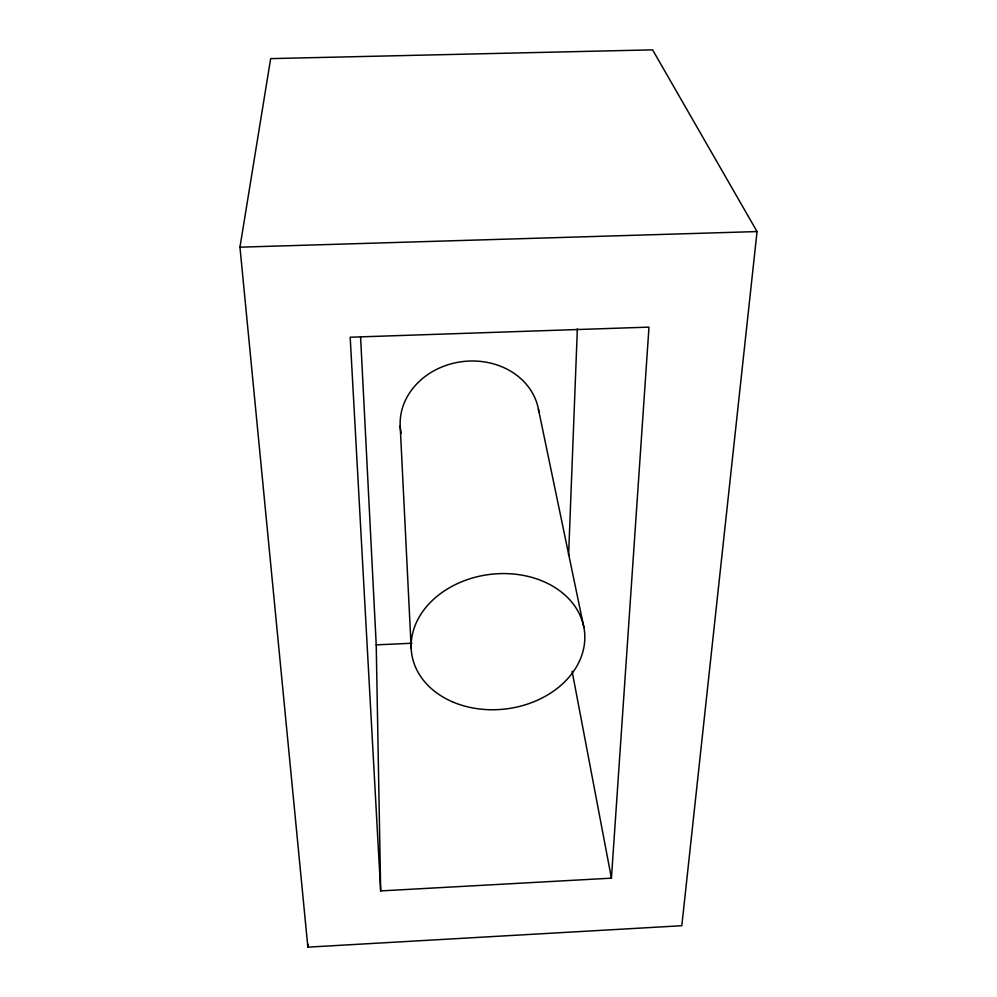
<?xml version="1.0" encoding="UTF-8"?>
<svg xmlns="http://www.w3.org/2000/svg" width="997" height="997" viewBox="0 0 997 997"><rect width="100%" height="100%" fill="white"/><g stroke="black" fill="none" stroke-linecap="round" stroke-linejoin="round"><path stroke-width="1.5" d="M307.861 947.15L239.953 247.181L270.661 58.624L652.599 49.85L757.047 231.566L681.811 925.715L307.861 947.15L307.973 944.034M568.589 555.466L577.363 328.761M611.423 878.158L648.985 327.116L350.184 337.223L380.667 890.919L611.423 878.158L572.104 671.218M380.667 890.919L376.218 644.872L411.886 643.239M239.953 247.181L757.047 231.566M538.405 409.106L583.893 627.437M360.578 336.874L376.218 644.872M400.183 425.881L411.188 648.499M401.081 433.309A69.753 59.994 -7.3 0 1 460.053 361.936A69.753 59.994 -7.3 0 1 538.879 412.06M452.476 701.826A87.125 67.734 -7.3 0 0 584.79 639.202A87.125 67.734 -7.3 0 0 456.663 583.968A87.125 67.734 -7.3 0 0 452.476 701.826"/></g></svg>
